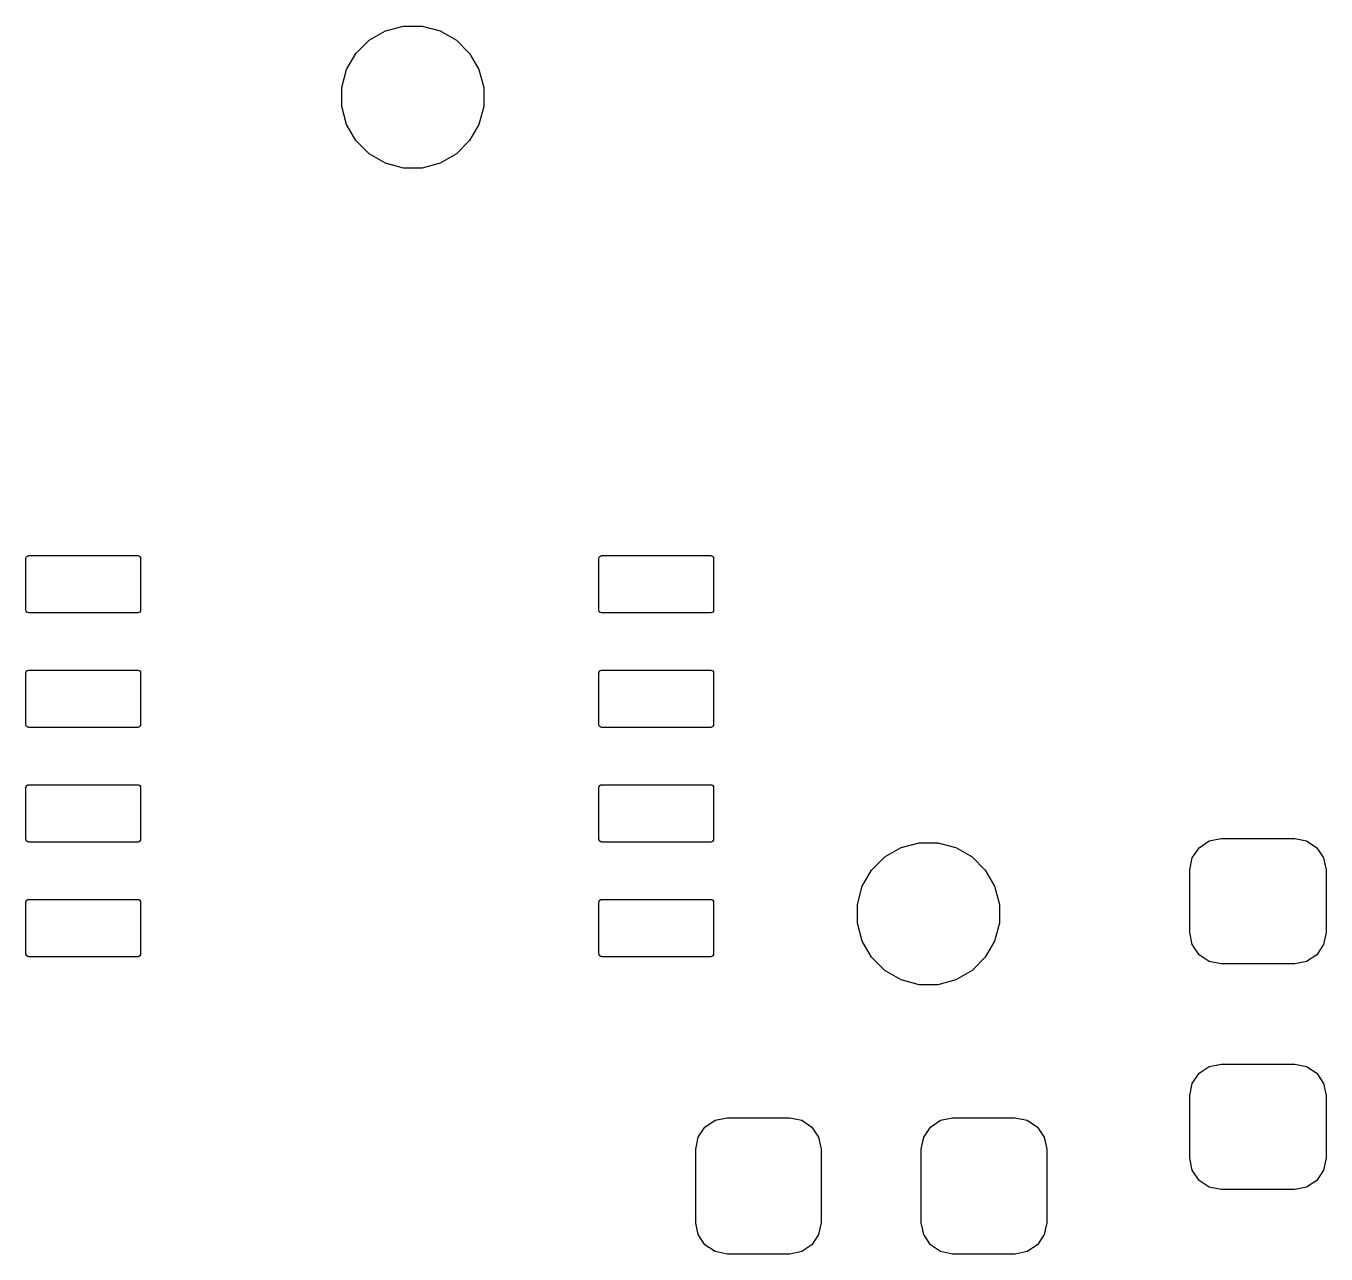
# Model space of a CAD drawing. Extents: x 2.11 to 4.44, y -4.7 to -3.04.
# Drawn here: x 2.9685 to 3.3258, y -3.8652 to -3.5277 of the extents above; entities that cross this region are included whole.
import ezdxf

# ---------------------------------------------------------------- set-up
doc = ezdxf.new("R2010")
doc.units = 0
doc.header["$MEASUREMENT"] = 0
doc.layers.add('BLACK', color=7, linetype='CONTINUOUS')

msp = doc.modelspace()

# ---------------------------------------------------------------- linework, layer by layer
at = {"layer": 'BLACK', "linetype": 'CONTINUOUS'}
for p, q in [((3.06282, -3.53163), (3.06727, -3.52906)), ((3.06727, -3.52906), (3.07223, -3.52773)), ((3.07223, -3.52773), (3.07737, -3.52773)), ((3.07737, -3.52773), (3.08234, -3.52906)), ((3.08234, -3.52906), (3.08679, -3.53163)), ((3.05919, -3.53526), (3.06282, -3.53163)), ((3.08679, -3.53163), (3.09042, -3.53526)), ((3.05662, -3.53971), (3.05919, -3.53526)), ((3.09042, -3.53526), (3.09299, -3.53971)), ((3.05529, -3.54467), (3.05662, -3.53971)), ((3.09299, -3.53971), (3.09432, -3.54467)), ((3.05529, -3.54981), (3.05529, -3.54467)), ((3.09432, -3.54467), (3.09432, -3.54981)), ((3.05662, -3.55478), (3.05529, -3.54981)), ((3.09432, -3.54981), (3.09299, -3.55478)), ((3.05919, -3.55923), (3.05662, -3.55478)), ((3.09299, -3.55478), (3.09042, -3.55923)), ((3.06282, -3.56286), (3.05919, -3.55923)), ((3.09042, -3.55923), (3.08679, -3.56286)), ((3.06727, -3.56543), (3.06282, -3.56286)), ((3.07223, -3.56676), (3.06727, -3.56543)), ((3.08234, -3.56543), (3.07737, -3.56676)), ((3.08679, -3.56286), (3.08234, -3.56543)), ((3.07737, -3.56676), (3.07223, -3.56676)), ((2.9685, -3.67402), (2.96856, -3.67371)), ((2.9685, -3.68819), (2.9685, -3.67402)), ((2.96856, -3.67371), (2.96873, -3.67346)), ((2.96873, -3.67346), (2.96899, -3.67329)), ((2.96899, -3.67329), (2.96929, -3.67323)), ((2.96929, -3.67323), (2.99921, -3.67323)), ((2.99921, -3.67323), (2.99951, -3.67329)), ((2.99951, -3.67329), (2.99977, -3.67346)), ((2.99977, -3.67346), (2.99994, -3.67371)), ((2.99994, -3.67371), (3, -3.67402)), ((3, -3.67402), (3, -3.68819)), ((3.12598, -3.67402), (3.12604, -3.67371)), ((3.12598, -3.68819), (3.12598, -3.67402)), ((3.12604, -3.67371), (3.12621, -3.67346)), ((3.12621, -3.67346), (3.12647, -3.67329)), ((3.12647, -3.67329), (3.12677, -3.67323)), ((3.12677, -3.67323), (3.15669, -3.67323)), ((3.15669, -3.67323), (3.15699, -3.67329)), ((3.15699, -3.67329), (3.15725, -3.67346)), ((3.15725, -3.67346), (3.15742, -3.67371)), ((3.15742, -3.67371), (3.15748, -3.67402)), ((3.15748, -3.67402), (3.15748, -3.68819)), ((2.96856, -3.68849), (2.9685, -3.68819)), ((2.96873, -3.68875), (2.96856, -3.68849)), ((2.96899, -3.68892), (2.96873, -3.68875)), ((2.96929, -3.68898), (2.96899, -3.68892)), ((2.99921, -3.68898), (2.96929, -3.68898)), ((2.99951, -3.68892), (2.99921, -3.68898)), ((2.99977, -3.68875), (2.99951, -3.68892)), ((2.99994, -3.68849), (2.99977, -3.68875)), ((3, -3.68819), (2.99994, -3.68849)), ((3.12604, -3.68849), (3.12598, -3.68819)), ((3.12621, -3.68875), (3.12604, -3.68849)), ((3.12647, -3.68892), (3.12621, -3.68875)), ((3.12677, -3.68898), (3.12647, -3.68892)), ((3.15669, -3.68898), (3.12677, -3.68898)), ((3.15699, -3.68892), (3.15669, -3.68898)), ((3.15725, -3.68875), (3.15699, -3.68892)), ((3.15742, -3.68849), (3.15725, -3.68875)), ((3.15748, -3.68819), (3.15742, -3.68849)), ((2.96856, -3.70521), (2.96873, -3.70496)), ((2.96873, -3.70496), (2.96899, -3.70478)), ((2.96899, -3.70478), (2.96929, -3.70472)), ((2.96929, -3.70472), (2.99921, -3.70472)), ((2.99921, -3.70472), (2.99951, -3.70478)), ((2.99951, -3.70478), (2.99977, -3.70496)), ((2.99977, -3.70496), (2.99994, -3.70521)), ((3.12604, -3.70521), (3.12621, -3.70496)), ((3.12621, -3.70496), (3.12647, -3.70478)), ((3.12647, -3.70478), (3.12677, -3.70472)), ((3.12677, -3.70472), (3.15669, -3.70472)), ((3.15669, -3.70472), (3.15699, -3.70478)), ((3.15699, -3.70478), (3.15725, -3.70496)), ((3.15725, -3.70496), (3.15742, -3.70521)), ((2.9685, -3.70551), (2.96856, -3.70521)), ((2.9685, -3.71969), (2.9685, -3.70551)), ((2.99994, -3.70521), (3, -3.70551)), ((3, -3.70551), (3, -3.71969)), ((3.12598, -3.70551), (3.12604, -3.70521)), ((3.12598, -3.71969), (3.12598, -3.70551)), ((3.15742, -3.70521), (3.15748, -3.70551)), ((3.15748, -3.70551), (3.15748, -3.71969)), ((2.96856, -3.71999), (2.9685, -3.71969)), ((2.96873, -3.72024), (2.96856, -3.71999)), ((2.96899, -3.72041), (2.96873, -3.72024)), ((2.96929, -3.72047), (2.96899, -3.72041)), ((2.99921, -3.72047), (2.96929, -3.72047)), ((2.99951, -3.72041), (2.99921, -3.72047)), ((2.99977, -3.72024), (2.99951, -3.72041)), ((2.99994, -3.71999), (2.99977, -3.72024)), ((3, -3.71969), (2.99994, -3.71999)), ((3.12604, -3.71999), (3.12598, -3.71969)), ((3.12621, -3.72024), (3.12604, -3.71999)), ((3.12647, -3.72041), (3.12621, -3.72024)), ((3.12677, -3.72047), (3.12647, -3.72041)), ((3.15669, -3.72047), (3.12677, -3.72047)), ((3.15699, -3.72041), (3.15669, -3.72047)), ((3.15725, -3.72024), (3.15699, -3.72041)), ((3.15742, -3.71999), (3.15725, -3.72024)), ((3.15748, -3.71969), (3.15742, -3.71999)), ((2.9685, -3.73701), (2.96856, -3.73671)), ((2.9685, -3.75118), (2.9685, -3.73701)), ((2.96856, -3.73671), (2.96873, -3.73645)), ((2.96873, -3.73645), (2.96899, -3.73628)), ((2.96899, -3.73628), (2.96929, -3.73622)), ((2.96929, -3.73622), (2.99921, -3.73622)), ((2.99921, -3.73622), (2.99951, -3.73628)), ((2.99951, -3.73628), (2.99977, -3.73645)), ((2.99977, -3.73645), (2.99994, -3.73671)), ((2.99994, -3.73671), (3, -3.73701)), ((3, -3.73701), (3, -3.75118)), ((3.12598, -3.73701), (3.12604, -3.73671)), ((3.12598, -3.75118), (3.12598, -3.73701)), ((3.12604, -3.73671), (3.12621, -3.73645)), ((3.12621, -3.73645), (3.12647, -3.73628)), ((3.12647, -3.73628), (3.12677, -3.73622)), ((3.12677, -3.73622), (3.15669, -3.73622)), ((3.15669, -3.73622), (3.15699, -3.73628)), ((3.15699, -3.73628), (3.15725, -3.73645)), ((3.15725, -3.73645), (3.15742, -3.73671)), ((3.15742, -3.73671), (3.15748, -3.73701)), ((3.15748, -3.73701), (3.15748, -3.75118)), ((2.96856, -3.75148), (2.9685, -3.75118)), ((3, -3.75118), (2.99994, -3.75148)), ((3.12604, -3.75148), (3.12598, -3.75118)), ((3.15748, -3.75118), (3.15742, -3.75148)), ((3.2937, -3.75164), (3.297, -3.75098)), ((3.297, -3.75098), (3.31718, -3.75098)), ((3.31718, -3.75098), (3.32047, -3.75164)), ((2.96873, -3.75174), (2.96856, -3.75148)), ((2.96899, -3.75191), (2.96873, -3.75174)), ((2.96929, -3.75197), (2.96899, -3.75191)), ((2.99921, -3.75197), (2.96929, -3.75197)), ((2.99951, -3.75191), (2.99921, -3.75197)), ((2.99977, -3.75174), (2.99951, -3.75191)), ((2.99994, -3.75148), (2.99977, -3.75174)), ((3.12621, -3.75174), (3.12604, -3.75148)), ((3.12647, -3.75191), (3.12621, -3.75174)), ((3.12677, -3.75197), (3.12647, -3.75191)), ((3.15669, -3.75197), (3.12677, -3.75197)), ((3.15699, -3.75191), (3.15669, -3.75197)), ((3.15725, -3.75174), (3.15699, -3.75191)), ((3.15742, -3.75148), (3.15725, -3.75174)), ((3.20455, -3.75604), (3.209, -3.75347)), ((3.209, -3.75347), (3.21397, -3.75214)), ((3.21397, -3.75214), (3.2191, -3.75214)), ((3.2191, -3.75214), (3.22407, -3.75347)), ((3.22407, -3.75347), (3.22852, -3.75604)), ((3.28904, -3.7563), (3.29091, -3.75351)), ((3.29091, -3.75351), (3.2937, -3.75164)), ((3.32047, -3.75164), (3.32326, -3.75351)), ((3.32326, -3.75351), (3.32513, -3.7563)), ((3.20092, -3.75967), (3.20455, -3.75604)), ((3.22852, -3.75604), (3.23215, -3.75967)), ((3.28839, -3.7596), (3.28904, -3.7563)), ((3.32513, -3.7563), (3.32579, -3.7596)), ((3.19835, -3.76412), (3.20092, -3.75967)), ((3.23215, -3.75967), (3.23472, -3.76412)), ((3.28839, -3.77682), (3.28839, -3.7596)), ((3.32579, -3.7596), (3.32579, -3.77682)), ((3.19702, -3.76908), (3.19835, -3.76412)), ((3.23472, -3.76412), (3.23605, -3.76908)), ((2.9685, -3.7685), (2.96856, -3.7682)), ((2.9685, -3.78268), (2.9685, -3.7685)), ((2.96856, -3.7682), (2.96873, -3.76795)), ((2.96873, -3.76795), (2.96899, -3.76778)), ((2.96899, -3.76778), (2.96929, -3.76772)), ((2.96929, -3.76772), (2.99921, -3.76772)), ((2.99921, -3.76772), (2.99951, -3.76778)), ((2.99951, -3.76778), (2.99977, -3.76795)), ((2.99977, -3.76795), (2.99994, -3.7682)), ((2.99994, -3.7682), (3, -3.7685)), ((3, -3.7685), (3, -3.78268)), ((3.12598, -3.7685), (3.12604, -3.7682)), ((3.12598, -3.78268), (3.12598, -3.7685)), ((3.12604, -3.7682), (3.12621, -3.76795)), ((3.12621, -3.76795), (3.12647, -3.76778)), ((3.12647, -3.76778), (3.12677, -3.76772)), ((3.12677, -3.76772), (3.15669, -3.76772)), ((3.15669, -3.76772), (3.15699, -3.76778)), ((3.15699, -3.76778), (3.15725, -3.76795)), ((3.15725, -3.76795), (3.15742, -3.7682)), ((3.15742, -3.7682), (3.15748, -3.7685)), ((3.15748, -3.7685), (3.15748, -3.78268)), ((3.19702, -3.77422), (3.19702, -3.76908)), ((3.23605, -3.76908), (3.23605, -3.77422)), ((3.19835, -3.77919), (3.19702, -3.77422)), ((3.23605, -3.77422), (3.23472, -3.77919)), ((3.20092, -3.78364), (3.19835, -3.77919)), ((3.23472, -3.77919), (3.23215, -3.78364)), ((3.28904, -3.78012), (3.28839, -3.77682)), ((3.32579, -3.77682), (3.32513, -3.78012)), ((2.96856, -3.78298), (2.9685, -3.78268)), ((2.96873, -3.78323), (2.96856, -3.78298)), ((2.96899, -3.7834), (2.96873, -3.78323)), ((2.96929, -3.78346), (2.96899, -3.7834)), ((2.99921, -3.78346), (2.96929, -3.78346)), ((2.99951, -3.7834), (2.99921, -3.78346)), ((2.99977, -3.78323), (2.99951, -3.7834)), ((2.99994, -3.78298), (2.99977, -3.78323)), ((3, -3.78268), (2.99994, -3.78298)), ((3.12604, -3.78298), (3.12598, -3.78268)), ((3.12621, -3.78323), (3.12604, -3.78298)), ((3.12647, -3.7834), (3.12621, -3.78323)), ((3.12677, -3.78346), (3.12647, -3.7834)), ((3.15669, -3.78346), (3.12677, -3.78346)), ((3.15699, -3.7834), (3.15669, -3.78346)), ((3.15725, -3.78323), (3.15699, -3.7834)), ((3.15742, -3.78298), (3.15725, -3.78323)), ((3.15748, -3.78268), (3.15742, -3.78298)), ((3.29091, -3.78291), (3.28904, -3.78012)), ((3.2937, -3.78478), (3.29091, -3.78291)), ((3.32326, -3.78291), (3.32047, -3.78478)), ((3.32513, -3.78012), (3.32326, -3.78291)), ((3.20455, -3.78727), (3.20092, -3.78364)), ((3.23215, -3.78364), (3.22852, -3.78727)), ((3.297, -3.78543), (3.2937, -3.78478)), ((3.31718, -3.78543), (3.297, -3.78543)), ((3.32047, -3.78478), (3.31718, -3.78543)), ((3.209, -3.78984), (3.20455, -3.78727)), ((3.21397, -3.79117), (3.209, -3.78984)), ((3.22407, -3.78984), (3.2191, -3.79117)), ((3.22852, -3.78727), (3.22407, -3.78984)), ((3.2191, -3.79117), (3.21397, -3.79117)), ((3.28904, -3.81831), (3.29091, -3.81551)), ((3.29091, -3.81551), (3.2937, -3.81365)), ((3.2937, -3.81365), (3.297, -3.81299)), ((3.297, -3.81299), (3.31718, -3.81299)), ((3.31718, -3.81299), (3.32047, -3.81365)), ((3.32047, -3.81365), (3.32326, -3.81551)), ((3.32326, -3.81551), (3.32513, -3.81831)), ((3.28839, -3.8216), (3.28904, -3.81831)), ((3.32513, -3.81831), (3.32579, -3.8216)), ((3.28839, -3.83883), (3.28839, -3.8216)), ((3.32579, -3.8216), (3.32579, -3.83883)), ((3.15508, -3.83028), (3.15788, -3.82841)), ((3.15788, -3.82841), (3.16117, -3.82776)), ((3.16117, -3.82776), (3.1784, -3.82776)), ((3.1784, -3.82776), (3.18169, -3.82841)), ((3.18169, -3.82841), (3.18449, -3.83028)), ((3.21709, -3.83028), (3.21988, -3.82841)), ((3.21988, -3.82841), (3.22318, -3.82776)), ((3.22318, -3.82776), (3.2404, -3.82776)), ((3.2404, -3.82776), (3.2437, -3.82841)), ((3.2437, -3.82841), (3.24649, -3.83028)), ((3.15256, -3.83637), (3.15321, -3.83307)), ((3.15321, -3.83307), (3.15508, -3.83028)), ((3.18449, -3.83028), (3.18635, -3.83307)), ((3.18635, -3.83307), (3.18701, -3.83637)), ((3.21457, -3.83637), (3.21522, -3.83307)), ((3.21522, -3.83307), (3.21709, -3.83028)), ((3.24649, -3.83028), (3.24836, -3.83307)), ((3.24836, -3.83307), (3.24902, -3.83637)), ((3.15256, -3.85655), (3.15256, -3.83637)), ((3.18701, -3.83637), (3.18701, -3.85655)), ((3.21457, -3.85655), (3.21457, -3.83637)), ((3.24902, -3.83637), (3.24902, -3.85655)), ((3.28904, -3.84212), (3.28839, -3.83883)), ((3.32579, -3.83883), (3.32513, -3.84212)), ((3.29091, -3.84492), (3.28904, -3.84212)), ((3.32513, -3.84212), (3.32326, -3.84492)), ((3.2937, -3.84679), (3.29091, -3.84492)), ((3.297, -3.84744), (3.2937, -3.84679)), ((3.31718, -3.84744), (3.297, -3.84744)), ((3.32047, -3.84679), (3.31718, -3.84744)), ((3.32326, -3.84492), (3.32047, -3.84679)), ((3.15321, -3.85984), (3.15256, -3.85655)), ((3.18701, -3.85655), (3.18635, -3.85984)), ((3.21522, -3.85984), (3.21457, -3.85655)), ((3.24902, -3.85655), (3.24836, -3.85984)), ((3.15508, -3.86264), (3.15321, -3.85984)), ((3.18635, -3.85984), (3.18449, -3.86264)), ((3.21709, -3.86264), (3.21522, -3.85984)), ((3.24836, -3.85984), (3.24649, -3.86264)), ((3.15788, -3.8645), (3.15508, -3.86264)), ((3.16117, -3.86516), (3.15788, -3.8645)), ((3.1784, -3.86516), (3.16117, -3.86516)), ((3.18169, -3.8645), (3.1784, -3.86516)), ((3.18449, -3.86264), (3.18169, -3.8645)), ((3.21988, -3.8645), (3.21709, -3.86264)), ((3.22318, -3.86516), (3.21988, -3.8645)), ((3.2404, -3.86516), (3.22318, -3.86516)), ((3.2437, -3.8645), (3.2404, -3.86516)), ((3.24649, -3.86264), (3.2437, -3.8645))]:
    msp.add_line(p, q, dxfattribs=at)

doc.saveas('drawing.dxf')
